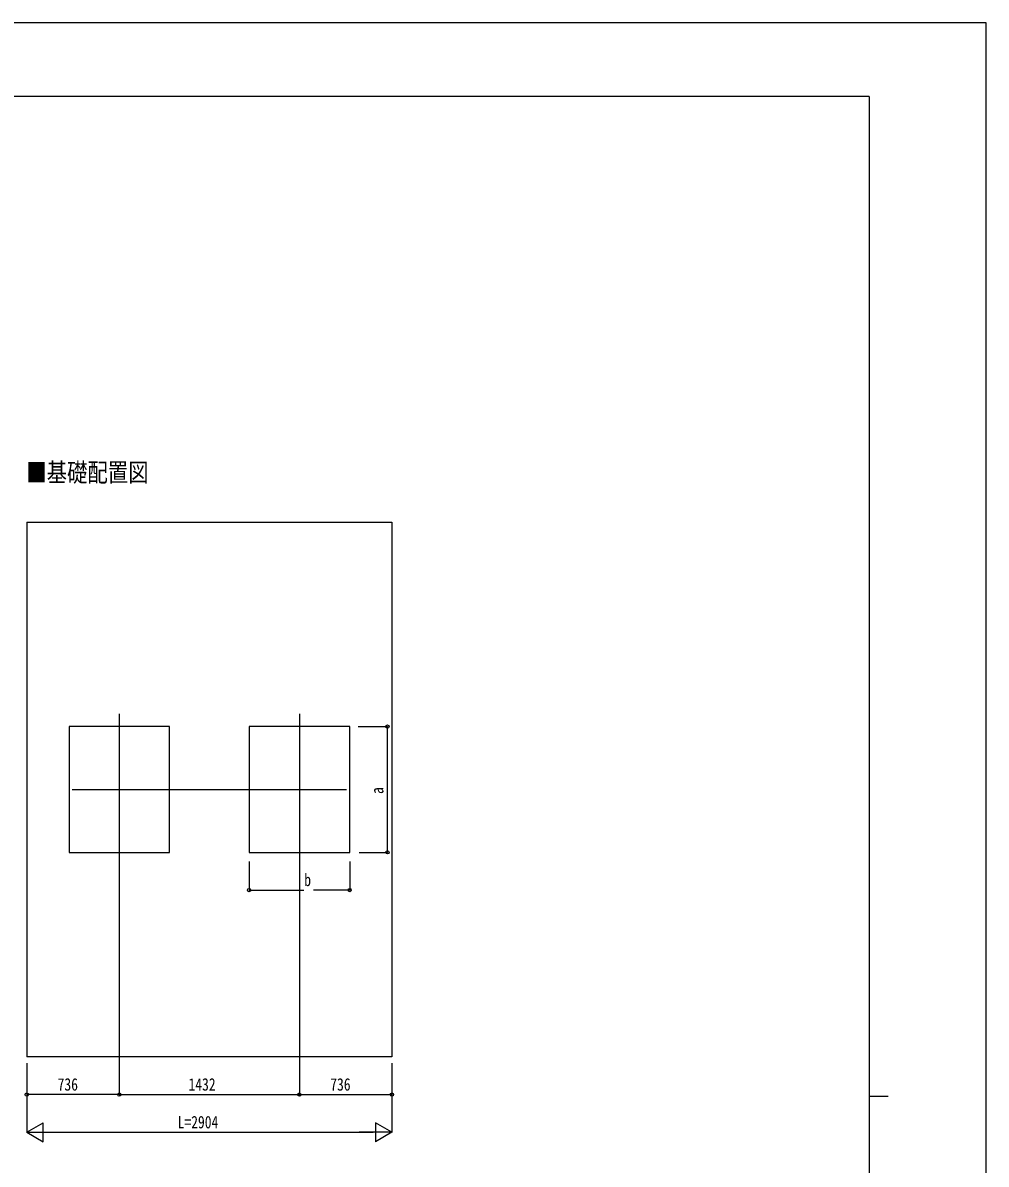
# Model space of a CAD drawing. Units: millimetres, scale not verified. Extents: x -12615 to 12615, y -8910 to 8910.
# Drawn here: x 4954 to 12615, y -165 to 8910 of the extents above; entities that cross this region are included whole.
import ezdxf
from ezdxf.enums import TextEntityAlignment as Align

# ---------------------------------------------------------------- set-up
doc = ezdxf.new("R2010")
doc.units = ezdxf.units.MM
doc.header["$LTSCALE"] = 50
for name, color, linetype in [('0-2_USER1', 3, 'Continuous'), ('0-3_YKK_12', 2, 'Continuous'), ('0-5_YKK_A1', 4, 'Continuous'), ('0-6_YKK_D', 6, 'Continuous'), ('0-7_YKK_ZWAK', 7, 'Continuous')]:
    doc.layers.add(name, color=color, linetype=linetype)
doc.styles.add('ＭＳ ゴシック', font='')
doc.styles.get('ＭＳ ゴシック').set_extended_font_data('MS Gothic')

msp = doc.modelspace()

# ---------------------------------------------------------------- linework, layer by layer
at = {"layer": '0-3_YKK_12'}
for p, q in [((5721.06, 3414.62), (5721.06, 2214.62)), ((7153.06, 3414.62), (7153.06, 2214.62)), ((5346.06, 2814.62), (7528.06, 2814.62))]:
    msp.add_line(p, q, dxfattribs=at)
at = {"layer": '0-5_YKK_A1'}
for p, q in [((4985.06, 4940.4), (7889.06, 4940.4)), ((4985.06, 4940.4), (4985.06, 688.4)), ((7889.06, 4940.4), (7889.06, 688.4)), ((7889.06, 688.4), (4985.06, 688.4))]:
    msp.add_line(p, q, dxfattribs=at)
for points in [[(5321.06, 2314.62), (6121.06, 2314.62), (6121.06, 3314.62), (5321.06, 3314.62)], [(6753.06, 2314.62), (7553.06, 2314.62), (7553.06, 3314.62), (6753.06, 3314.62)]]:
    msp.add_lwpolyline(points, close=True, dxfattribs=at)
at = {"layer": '0-6_YKK_D'}
for p, q in [((7620.22, 3314.62), (7854.06, 3314.62)), ((7853.06, 2314.62), (7853.06, 3314.62)), ((5721.06, 2362.16), (5721.06, 387.4)), ((5721.06, 2362.16), (5721.06, 387.4)), ((7628.06, 2314.62), (7854.06, 2314.62)), ((6753.06, 2240.42), (6753.06, 2013.62)), ((7153.06, 2240.57), (7153.06, 387.4)), ((7153.06, 2240.57), (7153.06, 387.4)), ((7553.06, 2240.6), (7553.06, 2013.62)), ((6753.06, 2014.62), (7189.81, 2014.62)), ((7553.06, 2014.62), (7265.81, 2014.62)), ((4985.06, 638.4), (4985.06, 87.4)), ((7889.06, 638.4), (7889.06, 87.4)), ((4985.06, 463.4), (4985.06, 387.4)), ((7889.06, 463.4), (7889.06, 387.4)), ((5721.06, 388.4), (4985.06, 388.4)), ((5721.06, 388.4), (7153.06, 388.4)), ((7153.06, 388.4), (7889.06, 388.4)), ((4985.06, 88.4), (5114.96, 163.4)), ((5114.96, 13.4), (5114.96, 163.4)), ((7889.06, 88.4), (7759.16, 163.4)), ((7759.16, 163.4), (7759.16, 13.4)), ((4985.06, 88.4), (5114.96, 13.4)), ((4985.06, 88.4), (5244.87, 88.4)), ((5135.06, 88.4), (7739.06, 88.4)), ((7889.06, 88.4), (7629.25, 88.4)), ((7889.06, 88.4), (7759.16, 13.4))]:
    msp.add_line(p, q, dxfattribs=at)
for centre in [(7853.06, 3314.62), (7853.06, 2314.62), (6753.06, 2014.62), (7553.06, 2014.62), (4985.06, 388.4), (5721.06, 388.4), (5721.06, 388.4), (7153.06, 388.4), (7153.06, 388.4), (7889.06, 388.4)]:
    msp.add_circle(centre, 12.75, dxfattribs=at)
at = {"layer": '0-7_YKK_ZWAK'}
for p, q in [((11685.06, 8325), (-11714.94, 8325)), ((11685.06, 8325), (11685.06, -7575)), ((11685.06, 375), (11835.06, 375))]:
    msp.add_line(p, q, dxfattribs=at)
msp.add_lwpolyline([(-12615, -8910), (12615, -8910), (12615, 8910), (-12615, 8910)], close=True, dxfattribs=at)

# ---------------------------------------------------------------- texts
at = {"layer": '0-2_USER1', "style": 'ＭＳ ゴシック', "width": 0.8}
msp.add_text('■基礎配置図', height=148.5, dxfattribs=at).set_placement((4981.4, 5216.5), align=Align.BOTTOM_LEFT)
at = {"layer": '0-6_YKK_D', "style": 'ＭＳ ゴシック', "width": 0.8}
msp.add_text('a', height=98.97, rotation=90, dxfattribs=at).set_placement((7851.06, 2778.62), align=Align.BOTTOM_LEFT)
for s, p in [('b', (7191.81, 2016.29)), ('736', (5230.66, 390.4)), ('1432', (6271.46, 390.4)), ('736', (7398.66, 390.4)), ('L=2904', (6185.06, 90.4))]:
    msp.add_text(s, height=98.97, dxfattribs=at).set_placement(p, align=Align.BOTTOM_LEFT)

doc.saveas('drawing.dxf')
